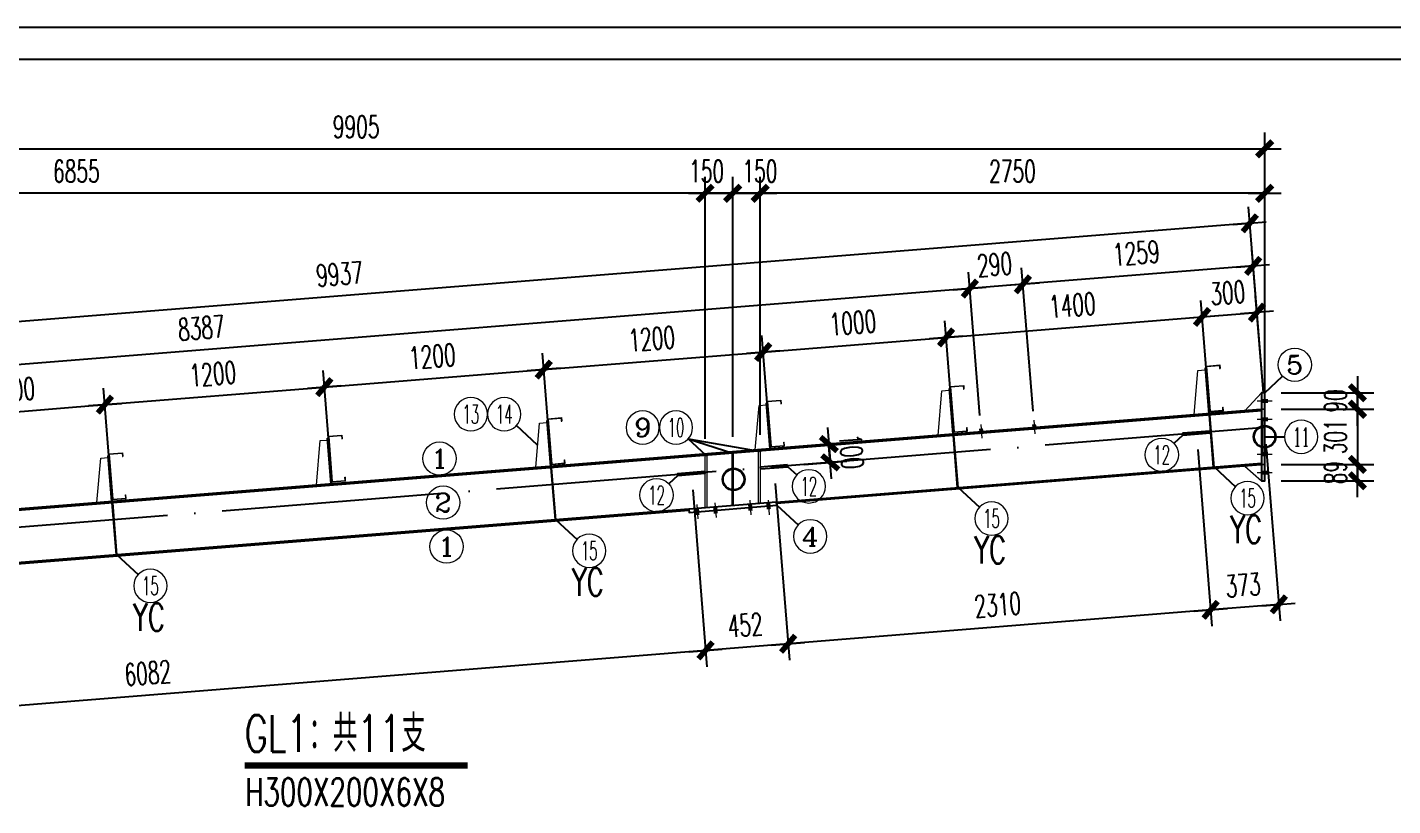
# Model space of a CAD drawing. Header units: inches. Extents: x 129725932 to 129894734, y 55771230 to 55809283.
# Drawn here: x 129792446 to 129799889, y 55805041 to 55809283 of the extents above; entities that cross this region are included whole.
import ezdxf
from ezdxf.enums import TextEntityAlignment as Align

# ---------------------------------------------------------------- set-up
doc = ezdxf.new("R2010")
doc.units = ezdxf.units.IN
doc.header["$MEASUREMENT"] = 0
doc.linetypes.add('ACAD_ISO04W100', pattern=[30, 24, -3, 0, -3])
for name, color, linetype in [('8', 4, 'Continuous'), ('TK', 140, 'Continuous'), ('尺寸标注', 8, 'Continuous'), ('文字', 4, 'Continuous'), ('细线', 37, 'Continuous'), ('轴线', 1, 'ACAD_ISO04W100'), ('钢梁', 3, 'Continuous')]:
    doc.layers.add(name, color=color, linetype=linetype)
for name, color, linetype, lineweight in [('Bolt', 252, 'Continuous', 9), ('灰线', 253, 'Continuous', 5), ('钢架', 7, 'Continuous', 25), ('黄线', 2, 'Continuous', 13)]:
    doc.layers.add(name, color=color, linetype=linetype, lineweight=lineweight)
doc.styles.add('ARIAL', font='swisscl.ttf', dxfattribs={"width": 0.7})
doc.styles.add('COMPLEX', font='COMPLEX')
doc.styles.add('DIM_FONT', font='romans.shx', dxfattribs={"width": 0.618, "bigfont": '1hztxt.shx'})
doc.styles.add('HZXY', font='romand.shx', dxfattribs={"bigfont": 'hzxy.shx'})
doc.dimstyles.new('WGH(1)', dxfattribs={"dimscale": 1.2, "dimtxt": 100, "dimasz": 0.5, "dimexe": 75, "dimexo": 75, "dimgap": 50, "dimtad": 1, "dimdec": 0, "dimzin": 0, "dimdsep": 46, "dimtxsty": 'DIM_FONT', "dimblk1": '_DIMX', "dimblk2": '_DIMX', "dimsah": 1, "dimcen": 0.09, "dimclrd": 3, "dimclre": 3, "dimclrt": 7, "dimadec": 0, "dimazin": 0, "dimtfac": 1, "dimtdec": 0, "dimtix": 1, "dimtmove": 2, "dimatfit": 3, "dimldrblk": '_DIMX', "dimfxl": 0, "dimtolj": 1, "dimtzin": 0, "dimarcsym": 0})

# ---------------------------------------------------------------- blocks, each defined once
blk = doc.blocks.new('TK')
at = {"layer": 'TK', "lineweight": -3}
for p, q in [((6334425.8, 2870306.6), (6350948.5, 2870306.6)), ((6334425.8, 2870306.6), (6350948.5, 2870306.6)), ((6334425.8, 2870306.6), (6350948.5, 2870306.6)), ((6334425.8, 2870306.6), (6350948.5, 2870306.6)), ((6334917, 2870110.2), (6350752, 2870110.2)), ((6334917, 2870110.2), (6350752, 2870110.2))]:
    blk.add_line(p, q, dxfattribs=at)
for tag, height, style, width, p in [('DISCIPLINE', 58.9, 'HZXY', 1, (6349472.7, 2859435.4)), ('PROJECT-NAME', 98.2, 'HZXY', 0.8, (6344531.8, 2859366.2)), ('ITEM-NAME', 98.2, 'HZXY', 0.8, (6346423, 2859369.9)), ('STATUS', 58.9, 'HZXY', 0.8, (6350406.5, 2859350.8)), ('版本号', 58.9, 'HZXY', 1, (6342281.9, 2859251.5)), ('REWORK-DATE', 58.9, 'ARIAL', 1, (6342814.4, 2859259)), ('DRAWING-TITLE', 98.2, 'HZXY', 0.8, (6347969.5, 2859229.5)), ('SCALE', 58.9, 'ARIAL', 1, (6349470.2, 2859271.1)), ('版本号', 58.9, 'HZXY', 1, (6342281.9, 2859078.2)), ('REWORK-DATE', 58.9, 'ARIAL', 1, (6342814.4, 2859087.1)), ('DRAWING-TITLE', 98.2, 'HZXY', 0.8, (6347970.5, 2859098.8)), ('DATE', 58.9, 'ARIAL', 1, (6349468, 2859092.1)), ('DRAWING-TITLE', 98.2, 'HZXY', 0.8, (6347972.1, 2858962.5)), ('PROJECT-NUMBER', 58.9, 'ARIAL', 0.9, (6350395.7, 2859013.3)), ('版本号', 58.9, 'HZXY', 1, (6342281.9, 2858912.2)), ('REWORK-DATE', 58.9, 'ARIAL', 1, (6342814.4, 2858915.2)), ('DRAWING-NUMBER', 58.9, 'ARIAL', 1, (6349470.8, 2858922))]:
    blk.add_attdef(tag, text='', height=height, dxfattribs=dict(at, style=style, width=width)).set_placement(p, align=Align.MIDDLE)
blk = doc.blocks.new('CC250')
at = {"layer": '黄线'}
for p, q in [((128542847.9, 56084036), (128542863.8, 56084278.8)), ((128542863.8, 56084278.8), (128542903.6, 56084282.7)), ((128542902.6, 56084292.7), (128542908.6, 56084293.3)), ((128542927.5, 56084043.9), (128542902.6, 56084292.7)), ((128542907.6, 56084303.2), (128542982.2, 56084310.7)), ((128542907.6, 56084303.2), (128542932.4, 56084054.5)), ((128542933.4, 56084044.5), (128542908.6, 56084293.3)), ((128542910, 56084301.3), (128542980.2, 56084308.3)), ((128542910, 56084301.3), (128542934.4, 56084056.9)), ((128542980.2, 56084308.3), (128542982, 56084290.6)), ((128542982, 56084290.6), (128542984.2, 56084290.8)), ((128542982.2, 56084310.7), (128542984.2, 56084290.8)), ((128542906.6, 56084252.9), (128542914.7, 56084253.7)), ((128542933.4, 56084044.5), (128542847.9, 56084036)), ((128542921.5, 56084103.6), (128542929.6, 56084104.4)), ((128542932.4, 56084054.5), (128543007.1, 56084061.9)), ((128542934.4, 56084056.9), (128543004.7, 56084063.9)), ((128543002.9, 56084081.6), (128543005.1, 56084081.8)), ((128543004.7, 56084063.9), (128543002.9, 56084081.6)), ((128543007.1, 56084061.9), (128543005.1, 56084081.8))]:
    blk.add_line(p, q, dxfattribs=at)
at = {"layer": '黄线', "const_width": 14}
for points in [[(128542906.6, 56084252.9), (128542914.7, 56084253.7)], [(128542921.5, 56084103.6), (128542929.6, 56084104.4)]]:
    blk.add_lwpolyline(points, dxfattribs=at)
blk = doc.blocks.new('轴线标号')
at = {"lineweight": 13}
blk.add_circle((0, 0), 0.5, dxfattribs=at)
at = {"layer": '钢架', "lineweight": 13, "style": 'COMPLEX', "width": 1.041667}
blk.add_attdef('A', text='', height=0.56, dxfattribs=at).set_placement((-0.25, -0.28), (0.25, -0.28), align=Align.FIT)
blk = doc.blocks.new('_DIMX')
blk.add_line((-150, 0), (150, 0))
at = {"const_width": 50}
blk.add_lwpolyline([(-70, -70), (70, 70)], dxfattribs=at)
blk = doc.blocks.new('*D220')
at = {"layer": 'Defpoints', "color": 0}
for p in [(129792868.6, 55807226.5), (129792910.7, 55806699.2), (129791913.9, 55806619.5)]:
    blk.add_point(p, dxfattribs=at)
at = {"layer": '尺寸标注', "color": 3, "lineweight": -2}
for p, q in [((129792903.6, 55806788.9), (129792861.4, 55807316.2)), ((129791906.7, 55806709.2), (129791864.6, 55807236.5)), ((129791872.4, 55807146.9), (129792868, 55807226.5))]:
    blk.add_line(p, q, dxfattribs=at)
at = {"layer": '尺寸标注', "color": 3, "lineweight": -2, "xscale": 0.5999999999999995, "yscale": 0.5999999999999995, "zscale": 0.5999999999999995}
for p, rotation in [((129792868.6, 55807226.5), 4.570050650650921), ((129791871.8, 55807146.8), 184.5700506506509)]:
    blk.add_blockref('_DIMX', p, dxfattribs=dict(at, rotation=rotation))
at = {"layer": '尺寸标注', "color": 7, "insert": (129792360.6, 55807306.3), "char_height": 120, "attachment_point": 5, "rotation": 4.57005, "style": 'DIM_FONT'}
blk.add_mtext('\\A1;1000', dxfattribs=at)
blk = doc.blocks.new('*D221')
at = {"layer": 'Defpoints', "color": 0}
for p in [(129794064.8, 55807322.1), (129794106.9, 55806794.9), (129792910.7, 55806699.2)]:
    blk.add_point(p, dxfattribs=at)
at = {"layer": '尺寸标注', "color": 3, "lineweight": -2}
for p, q in [((129794099.7, 55806884.6), (129794057.6, 55807411.8)), ((129792903.6, 55806788.9), (129792861.4, 55807316.2)), ((129792869.2, 55807226.6), (129794064.2, 55807322.1))]:
    blk.add_line(p, q, dxfattribs=at)
at = {"layer": '尺寸标注', "color": 3, "lineweight": -2, "xscale": 0.5999999999999995, "yscale": 0.5999999999999995, "zscale": 0.5999999999999995}
for p, rotation in [((129794064.8, 55807322.1), 4.570050650650921), ((129792868.6, 55807226.5), 184.5700506506509)]:
    blk.add_blockref('_DIMX', p, dxfattribs=dict(at, rotation=rotation))
at = {"layer": '尺寸标注', "color": 7, "insert": (129793457.1, 55807393.9), "char_height": 120, "attachment_point": 5, "rotation": 4.57005, "style": 'DIM_FONT'}
blk.add_mtext('\\A1;1200', dxfattribs=at)
blk = doc.blocks.new('*D222')
at = {"layer": 'Defpoints', "color": 0}
for p in [(129795260.9, 55807417.7), (129795303.1, 55806890.6), (129794106.9, 55806794.9)]:
    blk.add_point(p, dxfattribs=at)
at = {"layer": '尺寸标注', "color": 3, "lineweight": -2}
for p, q in [((129795295.9, 55806980.3), (129795253.8, 55807507.4)), ((129794099.7, 55806884.6), (129794057.6, 55807411.8)), ((129794065.4, 55807322.2), (129795260.3, 55807417.7))]:
    blk.add_line(p, q, dxfattribs=at)
at = {"layer": '尺寸标注', "color": 3, "lineweight": -2, "xscale": 0.5999999999999995, "yscale": 0.5999999999999995, "zscale": 0.5999999999999995}
for p, rotation in [((129795260.9, 55807417.7), 4.570050650650921), ((129794064.8, 55807322.1), 184.5700506506509)]:
    blk.add_blockref('_DIMX', p, dxfattribs=dict(at, rotation=rotation))
at = {"layer": '尺寸标注', "color": 7, "insert": (129794653.3, 55807489.5), "char_height": 120, "attachment_point": 5, "rotation": 4.57005, "style": 'DIM_FONT'}
blk.add_mtext('\\A1;1200', dxfattribs=at)
blk = doc.blocks.new('*D223')
at = {"layer": 'Defpoints', "color": 0}
for p in [(129796457.1, 55807513.3), (129796499.3, 55806986.3), (129795303.1, 55806890.6)]:
    blk.add_point(p, dxfattribs=at)
at = {"layer": '尺寸标注', "color": 3, "lineweight": -2}
for p, q in [((129796492.1, 55807076), (129796450, 55807603.1)), ((129795295.9, 55806980.3), (129795253.8, 55807507.4)), ((129795261.5, 55807417.8), (129796456.5, 55807513.3))]:
    blk.add_line(p, q, dxfattribs=at)
at = {"layer": '尺寸标注', "color": 3, "lineweight": -2, "xscale": 0.5999999999999995, "yscale": 0.5999999999999995, "zscale": 0.5999999999999995}
for p, rotation in [((129796457.1, 55807513.3), 4.570050650650921), ((129795260.9, 55807417.7), 184.5700506506509)]:
    blk.add_blockref('_DIMX', p, dxfattribs=dict(at, rotation=rotation))
at = {"layer": '尺寸标注', "color": 7, "insert": (129795849.5, 55807585.2), "char_height": 120, "attachment_point": 5, "rotation": 4.57005, "style": 'DIM_FONT'}
blk.add_mtext('\\A1;1200', dxfattribs=at)
blk = doc.blocks.new('*D224')
at = {"layer": 'Defpoints', "color": 0}
for p in [(129797454, 55807593), (129797496.1, 55807066.1), (129796499.3, 55806986.3)]:
    blk.add_point(p, dxfattribs=at)
at = {"layer": '尺寸标注', "color": 3, "lineweight": -2}
for p, q in [((129797488.9, 55807155.8), (129797446.8, 55807682.7)), ((129796492.1, 55807076), (129796450, 55807603.1)), ((129796457.7, 55807513.4), (129797453.4, 55807593))]:
    blk.add_line(p, q, dxfattribs=at)
at = {"layer": '尺寸标注', "color": 3, "lineweight": -2, "xscale": 0.5999999999999995, "yscale": 0.5999999999999995, "zscale": 0.5999999999999995}
for p, rotation in [((129797454, 55807593), 4.570050650650921), ((129796457.1, 55807513.3), 184.5700506506509)]:
    blk.add_blockref('_DIMX', p, dxfattribs=dict(at, rotation=rotation))
at = {"layer": '尺寸标注', "color": 7, "insert": (129796946, 55807672.8), "char_height": 120, "attachment_point": 5, "rotation": 4.57005, "style": 'DIM_FONT'}
blk.add_mtext('\\A1;1000', dxfattribs=at)
blk = doc.blocks.new('*D225')
at = {"layer": 'Defpoints', "color": 0}
for p in [(129798849.5, 55807704.6), (129798891.6, 55807177.7), (129797496.1, 55807066.1)]:
    blk.add_point(p, dxfattribs=at)
at = {"layer": '尺寸标注', "color": 3, "lineweight": -2}
for p, q in [((129798884.4, 55807267.4), (129798842.3, 55807794.3)), ((129797454.6, 55807593.1), (129798848.9, 55807704.5)), ((129797488.9, 55807155.8), (129797446.8, 55807682.7))]:
    blk.add_line(p, q, dxfattribs=at)
at = {"layer": '尺寸标注', "color": 3, "lineweight": -2, "xscale": 0.5999999999999995, "yscale": 0.5999999999999995, "zscale": 0.5999999999999995}
for p, rotation in [((129798849.5, 55807704.6), 4.570050650650921), ((129797454, 55807593), 184.5700506506509)]:
    blk.add_blockref('_DIMX', p, dxfattribs=dict(at, rotation=rotation))
at = {"layer": '尺寸标注', "color": 7, "insert": (129798142.2, 55807768.4), "char_height": 120, "attachment_point": 5, "rotation": 4.57005, "style": 'DIM_FONT'}
blk.add_mtext('\\A1;1400', dxfattribs=at)
blk = doc.blocks.new('*D226')
at = {"layer": 'Defpoints', "color": 0}
for p in [(129799148.5, 55807728.5), (129798891.6, 55807177.7), (129799190.7, 55807201.6)]:
    blk.add_point(p, dxfattribs=at)
at = {"layer": '尺寸标注', "color": 3, "lineweight": -2}
for p, q in [((129798884.4, 55807267.4), (129798842.3, 55807794.3)), ((129799183.5, 55807291.3), (129799141.4, 55807818.2)), ((129798848.9, 55807704.5), (129798848.3, 55807704.5)), ((129798849.5, 55807704.6), (129799148.5, 55807728.5)), ((129799149.1, 55807728.5), (129799149.7, 55807728.6))]:
    blk.add_line(p, q, dxfattribs=at)
at = {"layer": '尺寸标注', "color": 3, "lineweight": -2, "xscale": 0.5999999999999995, "yscale": 0.5999999999999995, "zscale": 0.5999999999999995}
for p, rotation in [((129798849.5, 55807704.6), 4.570050650650916), ((129799148.5, 55807728.5), 184.5700506506509)]:
    blk.add_blockref('_DIMX', p, dxfattribs=dict(at, rotation=rotation))
at = {"layer": '尺寸标注', "color": 7, "insert": (129798989.5, 55807836.1), "char_height": 120, "attachment_point": 5, "rotation": 4.57005, "style": 'DIM_FONT'}
blk.add_mtext('\\A1;300', dxfattribs=at)
blk = doc.blocks.new('*D227')
at = {"layer": 'Defpoints', "color": 0}
for p in [(129797872.7, 55807882.3), (129799190.7, 55807201.6), (129797935.2, 55807101.2)]:
    blk.add_point(p, dxfattribs=at)
at = {"layer": '尺寸标注', "color": 3, "lineweight": -2}
for p, q in [((129799183.5, 55807291.3), (129799121, 55808072.4)), ((129797928, 55807190.9), (129797865.5, 55807972)), ((129799127.6, 55807982.7), (129797873.3, 55807882.3))]:
    blk.add_line(p, q, dxfattribs=at)
at = {"layer": '尺寸标注', "color": 3, "lineweight": -2, "xscale": 0.5999999999999995, "yscale": 0.5999999999999995, "zscale": 0.5999999999999995}
for p, rotation in [((129799128.2, 55807982.7), 4.5739212962412), ((129797872.7, 55807882.3), 184.5739212962412)]:
    blk.add_blockref('_DIMX', p, dxfattribs=dict(at, rotation=rotation))
at = {"layer": '尺寸标注', "color": 7, "insert": (129798490.9, 55808052.1), "char_height": 120, "attachment_point": 5, "rotation": 4.57392, "style": 'DIM_FONT'}
blk.add_mtext('\\A1;1259', dxfattribs=at)
blk = doc.blocks.new('*D228')
at = {"layer": 'Defpoints', "color": 0}
for p in [(129797583.6, 55807859.1), (129797935.2, 55807101.2), (129797646.1, 55807078.1)]:
    blk.add_point(p, dxfattribs=at)
at = {"layer": '尺寸标注', "color": 3, "lineweight": -2}
for p, q in [((129797638.9, 55807167.8), (129797576.5, 55807948.8)), ((129797928, 55807190.9), (129797865.5, 55807972)), ((129797583, 55807859.1), (129797582.4, 55807859)), ((129797872.7, 55807882.3), (129797583.6, 55807859.1)), ((129797873.3, 55807882.3), (129797873.9, 55807882.4))]:
    blk.add_line(p, q, dxfattribs=at)
at = {"layer": '尺寸标注', "color": 3, "lineweight": -2, "xscale": 0.5999999999999995, "yscale": 0.5999999999999995, "zscale": 0.5999999999999995}
for p, rotation in [((129797583.6, 55807859.1), 4.573921296240022), ((129797872.7, 55807882.3), 184.5739212962401)]:
    blk.add_blockref('_DIMX', p, dxfattribs=dict(at, rotation=rotation))
at = {"layer": '尺寸标注', "color": 7, "insert": (129797718.6, 55807990.3), "char_height": 120, "attachment_point": 5, "rotation": 4.57392, "style": 'DIM_FONT'}
blk.add_mtext('\\A1;290', dxfattribs=at)
blk = doc.blocks.new('*D229')
at = {"layer": 'Defpoints', "color": 0}
for p in [(129789223.2, 55807190.3), (129797646.1, 55807078.1), (129789285.7, 55806409.2)]:
    blk.add_point(p, dxfattribs=at)
at = {"layer": '尺寸标注', "color": 3, "lineweight": -2}
for p, q in [((129797638.9, 55807167.8), (129797576.5, 55807948.8)), ((129797583, 55807859.1), (129789223.8, 55807190.3)), ((129789278.5, 55806498.9), (129789216, 55807280))]:
    blk.add_line(p, q, dxfattribs=at)
at = {"layer": '尺寸标注', "color": 3, "lineweight": -2, "xscale": 0.5999999999999995, "yscale": 0.5999999999999995, "zscale": 0.5999999999999995}
for p, rotation in [((129797583.6, 55807859.1), 4.57392129624), ((129789223.2, 55807190.3), 184.5739212962401)]:
    blk.add_blockref('_DIMX', p, dxfattribs=dict(at, rotation=rotation))
at = {"layer": '尺寸标注', "color": 7, "insert": (129793393.8, 55807644.3), "char_height": 120, "attachment_point": 5, "rotation": 4.57392, "style": 'DIM_FONT'}
blk.add_mtext('\\A1;8387', dxfattribs=at)
blk = doc.blocks.new('*D230')
at = {"layer": 'Defpoints', "color": 0}
for p in [(129789204.6, 55807422.5), (129799190.7, 55807201.6), (129789285.7, 55806409.2)]:
    blk.add_point(p, dxfattribs=at)
at = {"layer": '尺寸标注', "color": 3, "lineweight": -2}
for p, q in [((129799183.5, 55807291.3), (129799102.4, 55808304.6)), ((129799109, 55808214.8), (129789205.2, 55807422.5)), ((129789278.5, 55806498.9), (129789197.4, 55807512.2))]:
    blk.add_line(p, q, dxfattribs=at)
at = {"layer": '尺寸标注', "color": 3, "lineweight": -2, "xscale": 0.5999999999999995, "yscale": 0.5999999999999995, "zscale": 0.5999999999999995}
for p, rotation in [((129799109.6, 55808214.9), 4.573921259719294), ((129789204.6, 55807422.5), 184.5739212597193)]:
    blk.add_blockref('_DIMX', p, dxfattribs=dict(at, rotation=rotation))
at = {"layer": '尺寸标注', "color": 7, "insert": (129794147.5, 55807938.3), "char_height": 120, "attachment_point": 5, "rotation": 4.57392, "style": 'DIM_FONT'}
blk.add_mtext('\\A1;9937', dxfattribs=at)
blk = doc.blocks.new('*D232')
at = {"layer": 'Defpoints', "color": 0}
for p in [(129796440.7, 55808378.6), (129799190.7, 55807201.6), (129796440.7, 55806972.8)]:
    blk.add_point(p, dxfattribs=at)
at = {"layer": '尺寸标注', "color": 3, "lineweight": -2}
for p, q in [((129796440.7, 55807062.8), (129796440.7, 55808468.6)), ((129799190.7, 55807291.6), (129799190.7, 55808468.6)), ((129799190.1, 55808378.6), (129796441.3, 55808378.6))]:
    blk.add_line(p, q, dxfattribs=at)
at = {"layer": '尺寸标注', "color": 3, "lineweight": -2, "xscale": 0.5999999999999995, "yscale": 0.5999999999999995, "zscale": 0.5999999999999995, "rotation": 180}
blk.add_blockref('_DIMX', (129796440.7, 55808378.6), dxfattribs=at)
at = {"layer": '尺寸标注', "color": 3, "lineweight": -2, "xscale": 0.5999999999999995, "yscale": 0.5999999999999995, "zscale": 0.5999999999999995}
blk.add_blockref('_DIMX', (129799190.7, 55808378.6), dxfattribs=at)
at = {"layer": '尺寸标注', "color": 7, "insert": (129797815.7, 55808498.6), "char_height": 120, "attachment_point": 5, "style": 'DIM_FONT'}
blk.add_mtext('\\A1;2750', dxfattribs=at)
blk = doc.blocks.new('*D233')
at = {"layer": 'Defpoints', "color": 0}
for p in [(129796290.7, 55808378.6), (129796290.7, 55806961.2), (129796440.7, 55806972.8)]:
    blk.add_point(p, dxfattribs=at)
at = {"layer": '尺寸标注', "color": 3, "lineweight": -2}
for p, q in [((129796290.7, 55807051.2), (129796290.7, 55808468.6)), ((129796440.7, 55807062.8), (129796440.7, 55808468.6)), ((129796440.1, 55808378.6), (129796291.3, 55808378.6))]:
    blk.add_line(p, q, dxfattribs=at)
at = {"layer": '尺寸标注', "color": 3, "lineweight": -2, "xscale": 0.5999999999999995, "yscale": 0.5999999999999995, "zscale": 0.5999999999999995, "rotation": 180}
blk.add_blockref('_DIMX', (129796290.7, 55808378.6), dxfattribs=at)
at = {"layer": '尺寸标注', "color": 3, "lineweight": -2, "xscale": 0.5999999999999995, "yscale": 0.5999999999999995, "zscale": 0.5999999999999995}
blk.add_blockref('_DIMX', (129796440.7, 55808378.6), dxfattribs=at)
at = {"layer": '尺寸标注', "color": 7, "insert": (129796438.9, 55808498.6), "char_height": 120, "attachment_point": 5, "style": 'DIM_FONT'}
blk.add_mtext('\\A1;150', dxfattribs=at)
blk = doc.blocks.new('*D234')
at = {"layer": 'Defpoints', "color": 0}
for p in [(129796140.7, 55808378.6), (129796140.7, 55806949.6), (129796290.7, 55806961.2)]:
    blk.add_point(p, dxfattribs=at)
at = {"layer": '尺寸标注', "color": 3, "lineweight": -2}
for p, q in [((129796140.7, 55807039.6), (129796140.7, 55808468.6)), ((129796290.7, 55807051.2), (129796290.7, 55808468.6)), ((129796290.1, 55808378.6), (129796141.3, 55808378.6))]:
    blk.add_line(p, q, dxfattribs=at)
at = {"layer": '尺寸标注', "color": 3, "lineweight": -2, "xscale": 0.5999999999999995, "yscale": 0.5999999999999995, "zscale": 0.5999999999999995, "rotation": 180}
blk.add_blockref('_DIMX', (129796140.7, 55808378.6), dxfattribs=at)
at = {"layer": '尺寸标注', "color": 3, "lineweight": -2, "xscale": 0.5999999999999995, "yscale": 0.5999999999999995, "zscale": 0.5999999999999995}
blk.add_blockref('_DIMX', (129796290.7, 55808378.6), dxfattribs=at)
at = {"layer": '尺寸标注', "color": 7, "insert": (129796148.5, 55808498.6), "char_height": 120, "attachment_point": 5, "style": 'DIM_FONT'}
blk.add_mtext('\\A1;150', dxfattribs=at)
blk = doc.blocks.new('*D235')
at = {"layer": 'Defpoints', "color": 0}
for p in [(129789285.7, 55808378.6), (129796140.7, 55806949.6), (129789285.7, 55806409.2)]:
    blk.add_point(p, dxfattribs=at)
at = {"layer": '尺寸标注', "color": 3, "lineweight": -2}
for p, q in [((129789285.7, 55806499.2), (129789285.7, 55808468.6)), ((129796140.7, 55807039.6), (129796140.7, 55808468.6)), ((129796140.1, 55808378.6), (129789286.3, 55808378.6))]:
    blk.add_line(p, q, dxfattribs=at)
at = {"layer": '尺寸标注', "color": 3, "lineweight": -2, "xscale": 0.5999999999999995, "yscale": 0.5999999999999995, "zscale": 0.5999999999999995, "rotation": 180}
blk.add_blockref('_DIMX', (129789285.7, 55808378.6), dxfattribs=at)
at = {"layer": '尺寸标注', "color": 3, "lineweight": -2, "xscale": 0.5999999999999995, "yscale": 0.5999999999999995, "zscale": 0.5999999999999995}
blk.add_blockref('_DIMX', (129796140.7, 55808378.6), dxfattribs=at)
at = {"layer": '尺寸标注', "color": 7, "insert": (129792713.2, 55808498.6), "char_height": 120, "attachment_point": 5, "style": 'DIM_FONT'}
blk.add_mtext('\\A1;6855', dxfattribs=at)
blk = doc.blocks.new('*D236')
at = {"layer": 'Defpoints', "color": 0}
for p in [(129799190.7, 55808620.5), (129799190.7, 55807201.6), (129789285.7, 55806409.2)]:
    blk.add_point(p, dxfattribs=at)
at = {"layer": '尺寸标注', "color": 3, "lineweight": -2}
for p, q in [((129789285.7, 55806499.2), (129789285.7, 55808710.5)), ((129799190.7, 55807291.6), (129799190.7, 55808710.5)), ((129789286.3, 55808620.5), (129799190.1, 55808620.5))]:
    blk.add_line(p, q, dxfattribs=at)
at = {"layer": '尺寸标注', "color": 3, "lineweight": -2, "xscale": 0.5999999999999995, "yscale": 0.5999999999999995, "zscale": 0.5999999999999995, "rotation": 180}
blk.add_blockref('_DIMX', (129789285.7, 55808620.5), dxfattribs=at)
at = {"layer": '尺寸标注', "color": 3, "lineweight": -2, "xscale": 0.5999999999999995, "yscale": 0.5999999999999995, "zscale": 0.5999999999999995}
blk.add_blockref('_DIMX', (129799190.7, 55808620.5), dxfattribs=at)
at = {"layer": '尺寸标注', "color": 7, "insert": (129794238.2, 55808740.5), "char_height": 120, "attachment_point": 5, "style": 'DIM_FONT'}
blk.add_mtext('\\A1;9905', dxfattribs=at)
blk = doc.blocks.new('*D237')
at = {"layer": 'Defpoints', "color": 0}
for p in [(129799190.7, 55807101.3), (129798818.9, 55807071.5), (129798896.2, 55806108.2)]:
    blk.add_point(p, dxfattribs=at)
at = {"layer": '尺寸标注', "color": 3, "lineweight": -2}
for p, q in [((129798826.1, 55806981.7), (129798903.4, 55806018.5)), ((129799197.9, 55807011.6), (129799275.2, 55806048.4)), ((129799267.4, 55806138.1), (129798896.8, 55806108.3))]:
    blk.add_line(p, q, dxfattribs=at)
at = {"layer": '尺寸标注', "color": 3, "lineweight": -2, "xscale": 0.5999999999999995, "yscale": 0.5999999999999995, "zscale": 0.5999999999999995}
for p, rotation in [((129799268, 55806138.1), 4.591532791426278), ((129798896.2, 55806108.2), 184.5915327914263)]:
    blk.add_blockref('_DIMX', p, dxfattribs=dict(at, rotation=rotation))
at = {"layer": '尺寸标注', "color": 7, "insert": (129799072.5, 55806242.8), "char_height": 120, "attachment_point": 5, "rotation": 4.59153, "style": 'DIM_FONT'}
blk.add_mtext('\\A1;373', dxfattribs=at)
blk = doc.blocks.new('*D238')
at = {"layer": 'Defpoints', "color": 0}
for p in [(129798818.9, 55807071.5), (129796515.8, 55806887.2), (129796593.2, 55805923.3)]:
    blk.add_point(p, dxfattribs=at)
at = {"layer": '尺寸标注', "color": 3, "lineweight": -2}
for p, q in [((129798826.1, 55806981.7), (129798903.4, 55806018.5)), ((129796523, 55806797.5), (129796600.4, 55805833.6)), ((129798895.6, 55806108.2), (129796593.8, 55805923.3))]:
    blk.add_line(p, q, dxfattribs=at)
at = {"layer": '尺寸标注', "color": 3, "lineweight": -2, "xscale": 0.5999999999999995, "yscale": 0.5999999999999995, "zscale": 0.5999999999999995}
for p, rotation in [((129798896.2, 55806108.2), 4.591532791426119), ((129796593.2, 55805923.3), 184.5915327914262)]:
    blk.add_blockref('_DIMX', p, dxfattribs=dict(at, rotation=rotation))
at = {"layer": '尺寸标注', "color": 7, "insert": (129797735.1, 55806135.4), "char_height": 120, "attachment_point": 5, "rotation": 4.59153, "style": 'DIM_FONT'}
blk.add_mtext('\\A1;2310', dxfattribs=at)
blk = doc.blocks.new('*D239')
at = {"layer": 'Defpoints', "color": 0}
for p in [(129796515.8, 55806887.2), (129796065.5, 55806851.2), (129796142.9, 55805887.1)]:
    blk.add_point(p, dxfattribs=at)
at = {"layer": '尺寸标注', "color": 3, "lineweight": -2}
for p, q in [((129796523, 55806797.5), (129796600.4, 55805833.6)), ((129796072.7, 55806761.5), (129796150.1, 55805797.4)), ((129796592.6, 55805923.2), (129796143.5, 55805887.2))]:
    blk.add_line(p, q, dxfattribs=at)
at = {"layer": '尺寸标注', "color": 3, "lineweight": -2, "xscale": 0.5999999999999995, "yscale": 0.5999999999999995, "zscale": 0.5999999999999995}
for p, rotation in [((129796593.2, 55805923.3), 4.591532791426119), ((129796142.9, 55805887.1), 184.5915327914262)]:
    blk.add_blockref('_DIMX', p, dxfattribs=dict(at, rotation=rotation))
at = {"layer": '尺寸标注', "color": 7, "insert": (129796358.5, 55806024.8), "char_height": 120, "attachment_point": 5, "rotation": 4.59153, "style": 'DIM_FONT'}
blk.add_mtext('\\A1;452', dxfattribs=at)
blk = doc.blocks.new('*D240')
at = {"layer": 'Defpoints', "color": 0}
for p in [(129796065.5, 55806851.2), (129790003, 55806366.3), (129790080.6, 55805400.3)]:
    blk.add_point(p, dxfattribs=at)
at = {"layer": '尺寸标注', "color": 3, "lineweight": -2}
for p, q in [((129796072.7, 55806761.5), (129796150.1, 55805797.4)), ((129790010.2, 55806276.6), (129790087.8, 55805310.6)), ((129796142.3, 55805887.1), (129790081.2, 55805400.3))]:
    blk.add_line(p, q, dxfattribs=at)
at = {"layer": '尺寸标注', "color": 3, "lineweight": -2, "xscale": 0.5999999999999995, "yscale": 0.5999999999999995, "zscale": 0.5999999999999995}
for p, rotation in [((129796142.9, 55805887.1), 4.591532791426119), ((129790080.6, 55805400.3), 184.5915327914262)]:
    blk.add_blockref('_DIMX', p, dxfattribs=dict(at, rotation=rotation))
at = {"layer": '尺寸标注', "color": 7, "insert": (129793102.2, 55805763.3), "char_height": 120, "attachment_point": 5, "rotation": 4.59153, "style": 'DIM_FONT'}
blk.add_mtext('\\A1;6082', dxfattribs=at)
blk = doc.blocks.new('*D242')
at = {"layer": 'Defpoints', "color": 0}
for p in [(129799190.7, 55807291.6), (129799190.7, 55807201.6), (129799696.1, 55807201.6)]:
    blk.add_point(p, dxfattribs=at)
at = {"layer": '尺寸标注', "color": 3, "lineweight": -2}
for p, q in [((129799280.7, 55807291.6), (129799786.1, 55807291.6)), ((129799696.1, 55807292.2), (129799696.1, 55807292.8)), ((129799696.1, 55807291.6), (129799696.1, 55807201.6)), ((129799280.7, 55807201.6), (129799786.1, 55807201.6)), ((129799696.1, 55807201), (129799696.1, 55807200.4))]:
    blk.add_line(p, q, dxfattribs=at)
at = {"layer": '尺寸标注', "color": 3, "lineweight": -2, "xscale": 0.5999999999999995, "yscale": 0.5999999999999995, "zscale": 0.5999999999999995}
for p, rotation in [((129799696.1, 55807291.6), 270), ((129799696.1, 55807201.6), 90)]:
    blk.add_blockref('_DIMX', p, dxfattribs=dict(at, rotation=rotation))
at = {"layer": '尺寸标注', "color": 7, "insert": (129799576.1, 55807246.6), "char_height": 120, "attachment_point": 5, "rotation": 90, "style": 'DIM_FONT'}
blk.add_mtext('\\A1;90', dxfattribs=at)
blk = doc.blocks.new('*D243')
at = {"layer": 'Defpoints', "color": 0}
for p in [(129799190.7, 55807201.6), (129799190.7, 55806900.7), (129799696.1, 55806900.7)]:
    blk.add_point(p, dxfattribs=at)
at = {"layer": '尺寸标注', "color": 3, "lineweight": -2}
for p, q in [((129799280.7, 55807201.6), (129799786.1, 55807201.6)), ((129799696.1, 55807201), (129799696.1, 55806901.3)), ((129799280.7, 55806900.7), (129799786.1, 55806900.7))]:
    blk.add_line(p, q, dxfattribs=at)
at = {"layer": '尺寸标注', "color": 3, "lineweight": -2, "xscale": 0.5999999999999995, "yscale": 0.5999999999999995, "zscale": 0.5999999999999995}
for p, rotation in [((129799696.1, 55807201.6), 90), ((129799696.1, 55806900.7), 270)]:
    blk.add_blockref('_DIMX', p, dxfattribs=dict(at, rotation=rotation))
at = {"layer": '尺寸标注', "color": 7, "insert": (129799576.1, 55807051.2), "char_height": 120, "attachment_point": 5, "rotation": 90, "style": 'DIM_FONT'}
blk.add_mtext('\\A1;301', dxfattribs=at)
blk = doc.blocks.new('*D244')
at = {"layer": 'Defpoints', "color": 0}
for p in [(129799190.7, 55806900.7), (129799190.7, 55806811.6), (129799696.1, 55806811.6)]:
    blk.add_point(p, dxfattribs=at)
at = {"layer": '尺寸标注', "color": 3, "lineweight": -2}
for p, q in [((129799280.7, 55806900.7), (129799786.1, 55806900.7)), ((129799696.1, 55806901.3), (129799696.1, 55806901.9)), ((129799696.1, 55806900.7), (129799696.1, 55806811.6)), ((129799280.7, 55806811.6), (129799786.1, 55806811.6)), ((129799696.1, 55806811), (129799696.1, 55806810.4))]:
    blk.add_line(p, q, dxfattribs=at)
at = {"layer": '尺寸标注', "color": 3, "lineweight": -2, "xscale": 0.5999999999999995, "yscale": 0.5999999999999995, "zscale": 0.5999999999999995}
for p, rotation in [((129799696.1, 55806900.7), 270), ((129799696.1, 55806811.6), 90)]:
    blk.add_blockref('_DIMX', p, dxfattribs=dict(at, rotation=rotation))
at = {"layer": '尺寸标注', "color": 7, "insert": (129799576.1, 55806856.2), "char_height": 120, "attachment_point": 5, "rotation": 90, "style": 'DIM_FONT'}
blk.add_mtext('\\A1;89', dxfattribs=at)
blk = doc.blocks.new('*D246')
at = {"layer": 'Defpoints', "color": 0}
for p in [(129796582.6, 55806993), (129796814.9, 55807011.6), (129796590.6, 55806893.3)]:
    blk.add_point(p, dxfattribs=at)
at = {"layer": '尺寸标注', "color": 3, "lineweight": -2}
for p, q in [((129796672.3, 55807000.2), (129796904.6, 55807018.7)), ((129796814.8, 55807012.2), (129796814.8, 55807012.8)), ((129796822.9, 55806911.9), (129796814.9, 55807011.6)), ((129796680.3, 55806900.5), (129796912.6, 55806919.1)), ((129796822.9, 55806911.3), (129796823, 55806910.7))]:
    blk.add_line(p, q, dxfattribs=at)
at = {"layer": '尺寸标注', "color": 3, "lineweight": -2, "xscale": 0.5999999999999995, "yscale": 0.5999999999999995, "zscale": 0.5999999999999995}
for p, rotation in [((129796814.9, 55807011.6), 274.5739212626243), ((129796822.9, 55806911.9), 94.57392126262424)]:
    blk.add_blockref('_DIMX', p, dxfattribs=dict(at, rotation=rotation))
at = {"layer": '尺寸标注', "color": 7, "insert": (129796938.5, 55806971.3), "char_height": 120, "attachment_point": 5, "rotation": 274.57392, "style": 'DIM_FONT'}
blk.add_mtext('\\A1;100', dxfattribs=at)

msp = doc.modelspace()

# ---------------------------------------------------------------- linework, layer by layer
for p, q in [((129799190.7, 55807291.6), (129799288.2, 55807381.7)), ((129795227.7, 55807005), (129795111.7, 55807112.2)), ((129796145.7, 55806949.6), (129796048.1, 55807039.7)), ((129796048.1, 55807039.7), (129796290.7, 55806961.2)), ((129796048.1, 55807039.7), (129796435.7, 55806972.8)), ((129798744.5, 55807060.6), (129798695.7, 55807015.6)), ((129799190.7, 55807051.6), (129799298.9, 55807051.6)), ((129796591, 55806888.3), (129796639.7, 55806843.3)), ((129798914.9, 55806886.7), (129799030.9, 55806779.5)), ((129795991.1, 55806840.3), (129795942.4, 55806795.3)), ((129797519.4, 55806775), (129797635.4, 55806667.9)), ((129796531.3, 55806677.9), (129796647.4, 55806570.7)), ((129795326.4, 55806599.6), (129795442.4, 55806492.4)), ((129792934, 55806408.2), (129793050, 55806301))]:
    msp.add_line(p, q)
at = {"layer": '8'}
for centre, radius in [((129799190.7, 55807051.6), 60.5), ((129799190.7, 55807051.6), 57.2), ((129796295.7, 55806819.2), 60.5), ((129796295.7, 55806819.2), 57.2)]:
    msp.add_circle(centre, radius, dxfattribs=at)
at = {"layer": 'Bolt'}
for p, q in [((129799150.7, 55807246.6), (129799230.7, 55807246.6)), ((129797642.9, 55807117.9), (129797648.8, 55807044.2)), ((129797932, 55807141.1), (129797937.9, 55807067.3)), ((129799150.7, 55807146.6), (129799230.7, 55807146.6)), ((129799150.7, 55806956.6), (129799230.7, 55806956.6)), ((129799150.7, 55806856.6), (129799230.7, 55806856.6)), ((129796094.5, 55806683.1), (129796100.9, 55806603.3)), ((129796194.2, 55806691.1), (129796200.6, 55806611.3)), ((129796383.6, 55806706.2), (129796390, 55806626.5)), ((129796483.3, 55806706.2), (129796489.7, 55806626.4))]:
    msp.add_line(p, q, dxfattribs=at)
at = {"layer": 'Bolt', "const_width": 22}
for points in [[(129799208.7, 55807246.6), (129799172.7, 55807246.6)], [(129797647.1, 55807066.1), (129797644.7, 55807096)], [(129797936.2, 55807089.2), (129797933.8, 55807119.1)], [(129799208.7, 55807146.6), (129799172.7, 55807146.6)], [(129798818.4, 55807076.6), (129798819.2, 55807066.6)], [(129799208.7, 55806956.6), (129799172.7, 55806956.6)], [(129796515.4, 55806892.3), (129796516.2, 55806882.3)], [(129796065.1, 55806856.3), (129796065.9, 55806846.3)], [(129799208.7, 55806856.6), (129799172.7, 55806856.6)], [(129796099.2, 55806625.3), (129796096.3, 55806661.1)], [(129796198.8, 55806633.2), (129796196, 55806669.1)], [(129796388.2, 55806648.4), (129796385.4, 55806684.3)], [(129796487.9, 55806656.4), (129796485, 55806692.3)]]:
    msp.add_lwpolyline(points, dxfattribs=at)
at = {"layer": '灰线'}
for p, q in [((129798886.3, 55807169.3), (129798908.9, 55806886.2)), ((129798892.3, 55807169.7), (129798914.9, 55806886.6)), ((129797490.7, 55807057.6), (129797513.4, 55806774.5)), ((129797496.7, 55807058.1), (129797519.4, 55806775)), ((129795297.7, 55806882.2), (129795320.4, 55806599.1)), ((129795303.7, 55806882.7), (129795326.4, 55806599.6)), ((129792905.4, 55806690.8), (129792928, 55806407.7)), ((129792911.4, 55806691.3), (129792934, 55806408.2))]:
    msp.add_line(p, q, dxfattribs=at)
for points in [[(129799172.7, 55807291.6), (129799172.7, 55807200.2), (129799082.9, 55807193), (129799172.7, 55807291.6)], [(129799172.7, 55806811.6), (129799172.7, 55806899.2), (129799082.9, 55806892.1), (129799172.7, 55806811.6)]]:
    msp.add_lwpolyline(points, dxfattribs=at)
for points in [[(129799180.7, 55807141.6), (129799190.7, 55807141.6), (129799190.7, 55806961.6), (129799180.7, 55806961.6)], [(129796140.7, 55806949.6), (129796150.7, 55806949.6), (129796150.7, 55806665.5), (129796140.7, 55806665.5)], [(129796295.7, 55806961.2), (129796285.7, 55806961.2), (129796285.7, 55806677.1), (129796295.7, 55806677.1)], [(129796430.7, 55806972.8), (129796440.7, 55806972.8), (129796440.7, 55806688.7), (129796430.7, 55806688.7)]]:
    msp.add_lwpolyline(points, close=True, dxfattribs=at)
at = {"layer": '细线', "lineweight": -3, "const_width": 35}
msp.add_lwpolyline([(129793630.9, 55805259.2), (129794845.4, 55805259.2)], dxfattribs=at)
at = {"layer": '轴线', "ltscale": 50}
msp.add_line((129799190.7, 55807101.3), (129789285.7, 55806308.9), dxfattribs=at)
at = {"layer": '钢梁'}
for p, q in [((129799190.7, 55807201.6), (129789285.7, 55806409.2)), ((129799172.7, 55807192.2), (129789295.7, 55806402)), ((129796529.9, 55806695.8), (129799172.7, 55806907.3)), ((129799190.7, 55806900.7), (129796530.5, 55806687.9)), ((129796051.4, 55806657.6), (129789620.7, 55806143.1)), ((129796052.1, 55806649.6), (129789620.7, 55806135.1))]:
    msp.add_line(p, q, dxfattribs=at)
for points in [[(129799190.7, 55807291.6), (129799172.7, 55807291.6), (129799172.7, 55806811.6), (129799190.7, 55806811.6)], [(129798893.2, 55807082.5), (129798743.7, 55807070.6), (129798744.5, 55807060.6), (129798894, 55807072.6)], [(129796590.2, 55806898.3), (129796440.7, 55806886.3), (129796441.5, 55806876.4), (129796591, 55806888.3)], [(129796139.9, 55806862.3), (129795990.3, 55806850.3), (129795991.1, 55806840.3), (129796140.7, 55806852.3)], [(129796531.3, 55806677.9), (129796529.9, 55806695.8), (129796051.4, 55806657.6), (129796052.9, 55806639.6)]]:
    msp.add_lwpolyline(points, close=True, dxfattribs=at)

# ---------------------------------------------------------------- block references
at = {"xscale": 0.8830176671653561, "yscale": 0.8830176629634453, "zscale": 0.8830176690173454}
msp.add_blockref('TK', (124194726.7, 53274751.6), dxfattribs=at)
ref = msp.add_blockref('轴线标号', (129799354.5, 55807443.7), dxfattribs=dict(xscale=181.6396958827972, yscale=181.6396958827972, zscale=181.6396958822698, rotation=359.9999997273786))
ref.add_attrib('A', '5', dxfattribs={"layer": '钢架', "lineweight": 13, "height": 101.7, "rotation": 360, "style": 'COMPLEX', "width": 1.339286}).set_placement((129799309.1, 55807392.9), (129799400, 55807392.9), align=Align.FIT)
ref = msp.add_blockref('轴线标号', (129794863.7, 55807174.2), dxfattribs=dict(xscale=-181.6396958827972, yscale=181.6396958827972, zscale=181.6396958822698, rotation=2.726213654824505e-07))
ref.add_attrib('A', '13', dxfattribs={"layer": '钢架', "lineweight": 13, "height": 101.72, "style": 'COMPLEX', "width": 0.646552}).set_placement((129794818.3, 55807123.3), (129794909.1, 55807123.3), align=Align.FIT)
ref = msp.add_blockref('轴线标号', (129795045.3, 55807174.2), dxfattribs=dict(xscale=-181.6396958827972, yscale=181.6396958827972, zscale=181.6396958822698, rotation=2.726213654824505e-07))
ref.add_attrib('A', '14', dxfattribs={"layer": '钢架', "lineweight": 13, "height": 101.72, "style": 'COMPLEX', "width": 0.604839}).set_placement((129794999.9, 55807123.3), (129795090.7, 55807123.3), align=Align.FIT)
ref = msp.add_blockref('轴线标号', (129795800.1, 55807101.7), dxfattribs=dict(xscale=-181.6396958827972, yscale=181.6396958827972, zscale=181.6396958822698, rotation=2.726213654824505e-07))
ref.add_attrib('A', '9', dxfattribs={"layer": '钢架', "lineweight": 13, "height": 101.7, "style": 'COMPLEX', "width": 1.339286}).set_placement((129795754.7, 55807050.8), (129795845.5, 55807050.8), align=Align.FIT)
ref = msp.add_blockref('轴线标号', (129795981.8, 55807101.7), dxfattribs=dict(xscale=-181.6396958827972, yscale=181.6396958827972, zscale=181.6396958822698, rotation=2.726213654824505e-07))
ref.add_attrib('A', '10', dxfattribs={"layer": '钢架', "lineweight": 13, "height": 101.72, "style": 'COMPLEX', "width": 0.646552}).set_placement((129795936.4, 55807050.8), (129796027.2, 55807050.8), align=Align.FIT)
ref = msp.add_blockref('轴线标号', (129799389.7, 55807051.6), dxfattribs=dict(xscale=-181.6396958827972, yscale=181.6396958827972, zscale=181.6396958822698, rotation=180.0000002726214))
ref.add_attrib('A', '11', dxfattribs={"layer": '钢架', "lineweight": 13, "height": 101.72, "style": 'COMPLEX', "width": 0.78125}).set_placement((129799344.3, 55807000.8), (129799435.2, 55807000.8), align=Align.FIT)
ref = msp.add_blockref('轴线标号', (129794693.2, 55806932.7), dxfattribs=dict(xscale=181.6396958827972, yscale=181.6396958827972, zscale=181.6396958822698, rotation=179.9999997362239))
ref.add_attrib('A', '1', dxfattribs={"layer": '钢架', "lineweight": 13, "height": 101.7, "rotation": 0, "style": 'COMPLEX', "width": 2.083333}).set_placement((129794647.8, 55806881.8), (129794738.6, 55806881.8), align=Align.FIT)
ref = msp.add_blockref('轴线标号', (129798629.4, 55806953.5), dxfattribs=dict(xscale=181.6396958827972, yscale=181.6396958827972, zscale=181.6396958822698, rotation=179.9999997273786))
ref.add_attrib('A', '12', dxfattribs={"layer": '钢架', "lineweight": 13, "height": 101.72, "style": 'COMPLEX', "width": 0.646552}).set_placement((129798584, 55806902.7), (129798674.8, 55806902.7), align=Align.FIT)
ref = msp.add_blockref('轴线标号', (129796706.1, 55806781.3), dxfattribs=dict(xscale=-181.6396958827972, yscale=181.6396958827972, zscale=181.6396958822698, rotation=180.0000002726214))
ref.add_attrib('A', '12', dxfattribs={"layer": '钢架', "lineweight": 13, "height": 101.72, "style": 'COMPLEX', "width": 0.646552}).set_placement((129796660.7, 55806730.4), (129796751.5, 55806730.4), align=Align.FIT)
ref = msp.add_blockref('轴线标号', (129795876, 55806733.3), dxfattribs=dict(xscale=181.6396958827972, yscale=181.6396958827972, zscale=181.6396958822698, rotation=179.9999997273786))
ref.add_attrib('A', '12', dxfattribs={"layer": '钢架', "lineweight": 13, "height": 101.72, "style": 'COMPLEX', "width": 0.646552}).set_placement((129795830.6, 55806682.4), (129795921.4, 55806682.4), align=Align.FIT)
ref = msp.add_blockref('轴线标号', (129799097.3, 55806717.5), dxfattribs=dict(xscale=-181.6396958827972, yscale=181.6396958827972, zscale=181.6396958822698, rotation=180.0000002726214))
ref.add_attrib('A', '15', dxfattribs={"layer": '钢架', "lineweight": 13, "height": 101.72, "style": 'COMPLEX', "width": 0.646552}).set_placement((129799051.9, 55806666.6), (129799142.7, 55806666.6), align=Align.FIT)
ref = msp.add_blockref('轴线标号', (129794712.3, 55806692.9), dxfattribs=dict(xscale=181.6396958827972, yscale=181.6396958827972, zscale=181.6396958822698, rotation=179.9999997362239))
ref.add_attrib('A', '2', dxfattribs={"layer": '钢架', "lineweight": 13, "height": 101.7, "rotation": 0, "style": 'COMPLEX', "width": 1.339286}).set_placement((129794666.9, 55806642), (129794757.8, 55806642), align=Align.FIT)
ref = msp.add_blockref('轴线标号', (129797701.7, 55806605.9), dxfattribs=dict(xscale=-181.6396958827972, yscale=181.6396958827972, zscale=181.6396958822698, rotation=180.0000002726214))
ref.add_attrib('A', '15', dxfattribs={"layer": '钢架', "lineweight": 13, "height": 101.72, "style": 'COMPLEX', "width": 0.646552}).set_placement((129797656.3, 55806555), (129797747.2, 55806555), align=Align.FIT)
ref = msp.add_blockref('轴线标号', (129796713.7, 55806508.7), dxfattribs=dict(xscale=-181.6396958827972, yscale=181.6396958827972, zscale=181.6396958822698, rotation=180.0000002726214))
ref.add_attrib('A', '4', dxfattribs={"layer": '钢架', "lineweight": 13, "height": 101.7, "style": 'COMPLEX', "width": 1.171875}).set_placement((129796668.3, 55806457.8), (129796759.1, 55806457.8), align=Align.FIT)
ref = msp.add_blockref('轴线标号', (129794731.5, 55806453.1), dxfattribs=dict(xscale=181.6396958827972, yscale=181.6396958827972, zscale=181.6396958822698, rotation=179.9999997362239))
ref.add_attrib('A', '1', dxfattribs={"layer": '钢架', "lineweight": 13, "height": 101.7, "rotation": 0, "style": 'COMPLEX', "width": 2.083333}).set_placement((129794686.1, 55806402.3), (129794776.9, 55806402.3), align=Align.FIT)
ref = msp.add_blockref('轴线标号', (129795508.8, 55806430.4), dxfattribs=dict(xscale=-181.6396958827972, yscale=181.6396958827972, zscale=181.6396958822698, rotation=180.0000002726214))
ref.add_attrib('A', '15', dxfattribs={"layer": '钢架', "lineweight": 13, "height": 101.72, "style": 'COMPLEX', "width": 0.646552}).set_placement((129795463.3, 55806379.5), (129795554.2, 55806379.5), align=Align.FIT)
ref = msp.add_blockref('轴线标号', (129793116.4, 55806239), dxfattribs=dict(xscale=-181.6396958827972, yscale=181.6396958827972, zscale=181.6396958822698, rotation=180.0000002726214))
ref.add_attrib('A', '15', dxfattribs={"layer": '钢架', "lineweight": 13, "height": 101.72, "style": 'COMPLEX', "width": 0.646552}).set_placement((129793071, 55806188.2), (129793161.8, 55806188.2), align=Align.FIT)
at = {"layer": '黄线', "rotation": 358.8633281219731}
for p in [(168693.2, 2284122.6), (167297.6, 2284010.9), (166300.8, 2283931.2), (165104.6, 2283835.5), (163908.5, 2283739.8), (162712.3, 2283644.1)]:
    msp.add_blockref('CC250', p, dxfattribs=at)

# ---------------------------------------------------------------- texts
at = {"layer": '文字', "lineweight": -3, "ltscale": 1.5, "style": 'DIM_FONT', "width": 0.7}
for p in [(129799001.9, 55806471.8), (129797606.4, 55806360.1), (129795413.4, 55806184.7), (129793021, 55805993.3)]:
    msp.add_text('YC', height=150, dxfattribs=at).set_placement(p)
at = {"layer": '细线', "color": 4, "lineweight": -3, "style": 'DIM_FONT', "width": 0.7}
for s, height, p in [('GL1：共11支', 200, (129793630.4, 55805334.2)), ('H300X200X6X8', 150, (129793633.6, 55805040.8))]:
    msp.add_text(s, height=height, dxfattribs=at).set_placement(p)

# ---------------------------------------------------------------- dimensions: what is measured, and where the dimension line sits
at = {"layer": '尺寸标注'}
for base, p1, p2, picture, middle in [((129799190.7, 55808620.5), (129789285.7, 55806409.2), (129799190.7, 55807201.6), '*D236', (129794238.2, 55808740.5)), ((129789285.7, 55808378.6), (129796140.7, 55806949.6), (129789285.7, 55806409.2), '*D235', (129792713.2, 55808498.6)), ((129796440.7, 55808378.6), (129799190.7, 55807201.6), (129796440.7, 55806972.8), '*D232', (129797815.7, 55808498.6))]:
    dim = msp.add_linear_dim(base=base, p1=p1, p2=p2, dimstyle='WGH(1)', override={"dimfxl": 250}, dxfattribs=at)
    dim.commit()
    dim.dimension.update_dxf_attribs({"geometry": picture, "text_midpoint": middle})
for base, p1, p2, picture, middle in [((129796140.7, 55808378.6), (129796290.7, 55806961.2), (129796140.7, 55806949.6), '*D234', (129796148.5, 55808498.6)), ((129796290.7, 55808378.6), (129796440.7, 55806972.8), (129796290.7, 55806961.2), '*D233', (129796438.9, 55808498.6))]:
    dim = msp.add_linear_dim(base=base, p1=p1, p2=p2, dimstyle='WGH(1)', override={"dimfxl": 250}, dxfattribs=at)
    dim.commit()
    dim.dimension.update_dxf_attribs({"geometry": picture, "text_midpoint": middle, "dimtype": 128})
for p1, p2, distance, picture, middle in [((129799190.7, 55807201.6), (129789285.7, 55806409.2), -1016.5, '*D230', (129794147.5, 55807938.3)), ((129799190.6598, 55807201.6332), (129797935.198, 55807101.1962), -783.562, '*D227', (129798490.8742, 55808052.099)), ((129796590.6, 55806893.3), (129796582.6, 55806993), -233, '*D246', (129796938.5, 55806971.3)), ((129799190.7, 55807101.3), (129798818.9, 55807071.5), 966.3, '*D237', (129799072.5, 55806242.8))]:
    dim = msp.add_aligned_dim(p1=p1, p2=p2, distance=distance, dimstyle='WGH(1)', override={"dimfxl": 250}, dxfattribs=at)
    dim.commit()
    dim.dimension.update_dxf_attribs({"geometry": picture, "text_midpoint": middle})
for base, p1, p2, angle, picture, middle in [((129797583.6, 55807859.1), (129797935.2, 55807101.2), (129797646.1, 55807078.1), 4.57392, '*D228', (129797718.6, 55807990.3)), ((129789223.2, 55807190.3), (129797646.1, 55807078.1), (129789285.7, 55806409.2), 4.57392, '*D229', (129793393.8, 55807644.3)), ((129799148.5, 55807728.5), (129798891.6, 55807177.7), (129799190.7, 55807201.6), 184.57005, '*D226', (129798989.5, 55807836.1)), ((129798849.5, 55807704.6), (129797496.1, 55807066.1), (129798891.6, 55807177.7), 184.57005, '*D225', (129798142.2, 55807768.4)), ((129797454, 55807593), (129796499.3, 55806986.3), (129797496.1, 55807066.1), 184.57005, '*D224', (129796946, 55807672.8)), ((129796457.1, 55807513.3), (129795303.1, 55806890.6), (129796499.3, 55806986.3), 184.57005, '*D223', (129795849.5, 55807585.2)), ((129795260.9, 55807417.7), (129794106.9, 55806794.9), (129795303.1, 55806890.6), 184.57005, '*D222', (129794653.3, 55807489.5)), ((129794064.8, 55807322.1), (129792910.7, 55806699.2), (129794106.9, 55806794.9), 184.57005, '*D221', (129793457.1, 55807393.9)), ((129792868.6, 55807226.5), (129791913.9, 55806619.5), (129792910.7, 55806699.2), 184.57005, '*D220', (129792360.6, 55807306.3)), ((129799696.1, 55807201.6), (129799190.7, 55807291.6), (129799190.7, 55807201.6), 90, '*D242', (129799576.1, 55807246.6)), ((129799696.1, 55806900.7), (129799190.7, 55807201.6), (129799190.7, 55806900.7), 90, '*D243', (129799576.1, 55807051.2)), ((129796593.2, 55805923.3), (129798818.9, 55807071.5), (129796515.8, 55806887.2), 4.59153, '*D238', (129797735.1, 55806135.4)), ((129799696.1, 55806811.6), (129799190.7, 55806900.7), (129799190.7, 55806811.6), 90, '*D244', (129799576.1, 55806856.2)), ((129796142.9, 55805887.1), (129796515.8, 55806887.2), (129796065.5, 55806851.2), 4.59153, '*D239', (129796358.5, 55806024.8)), ((129790080.6, 55805400.3), (129796065.5, 55806851.2), (129790003, 55806366.3), 4.59153, '*D240', (129793102.2, 55805763.3))]:
    dim = msp.add_linear_dim(base=base, p1=p1, p2=p2, angle=angle, dimstyle='WGH(1)', override={"dimfxl": 250}, dxfattribs=at)
    dim.commit()
    dim.dimension.update_dxf_attribs({"geometry": picture, "text_midpoint": middle})

doc.saveas('drawing.dxf')
